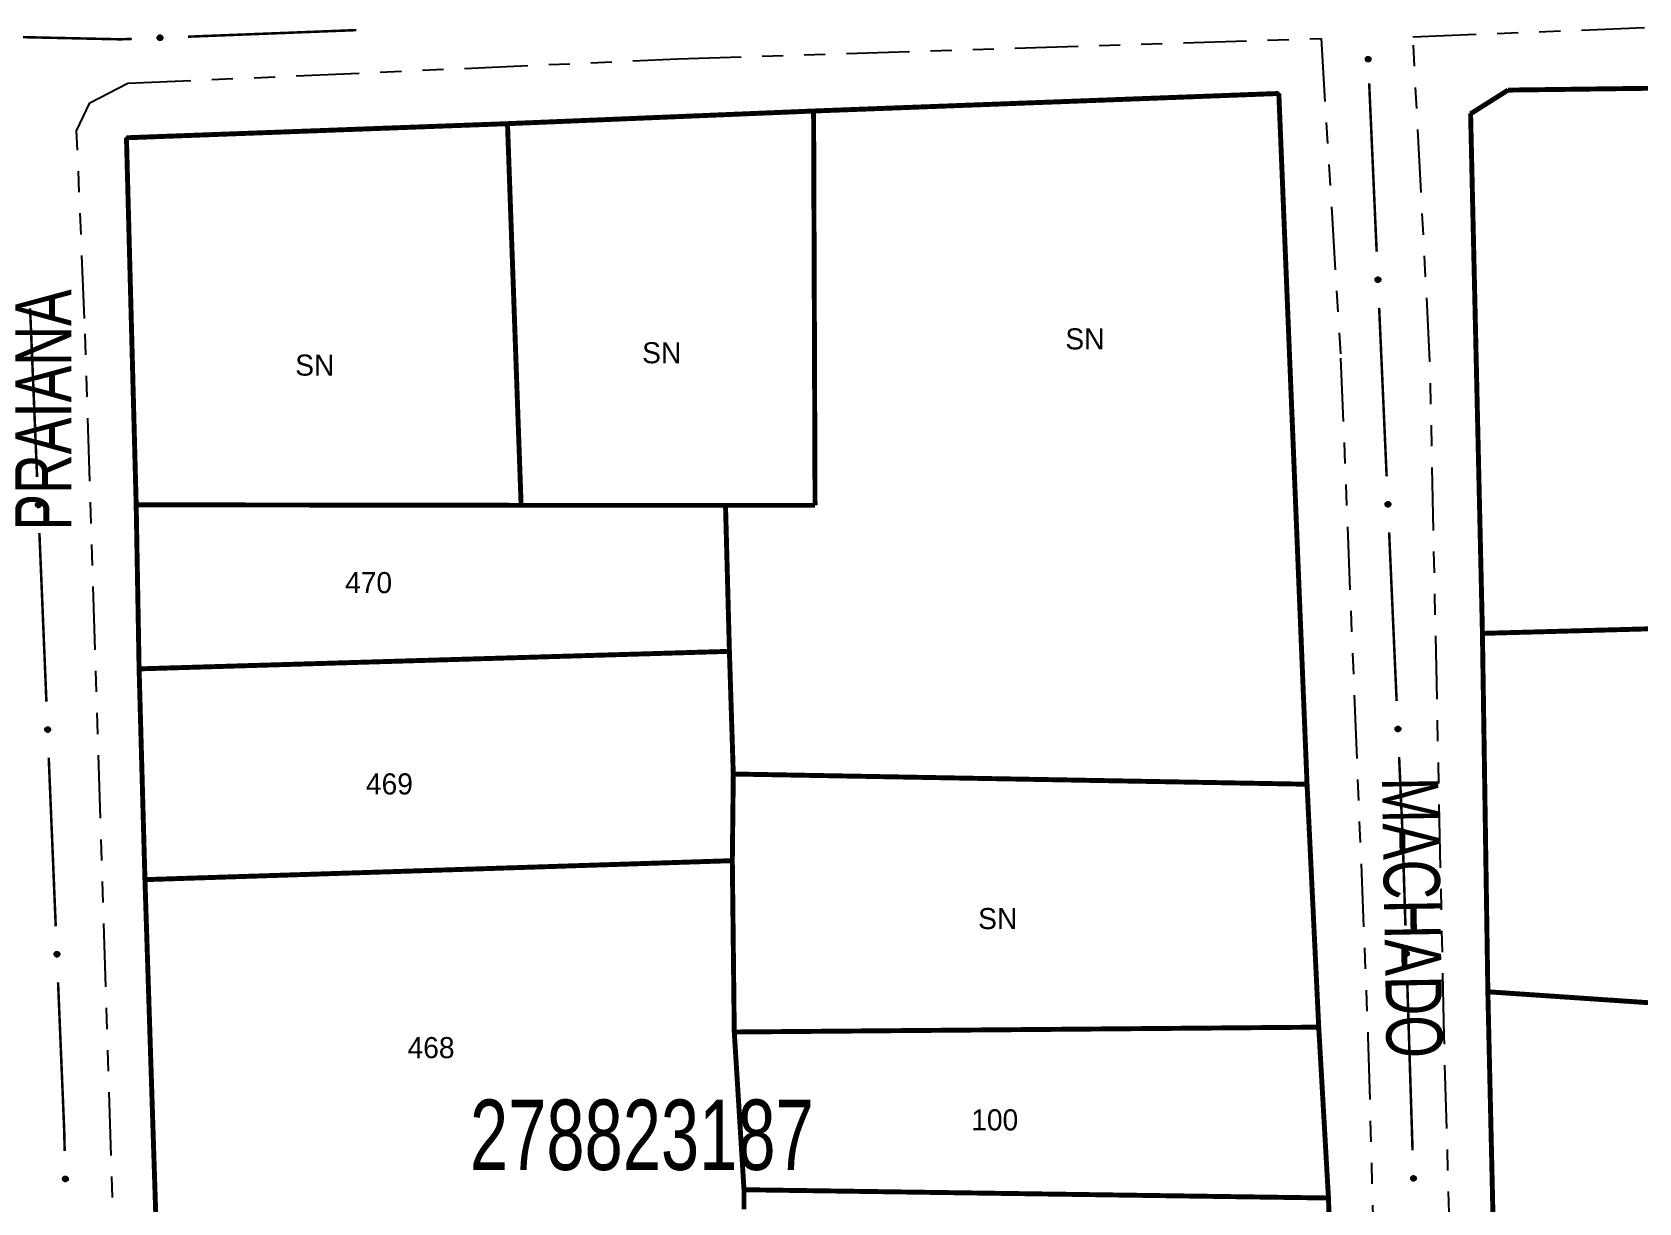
# Model space of a CAD drawing. Extents: x 205807 to 207855, y 4874692 to 4876446.
# Drawn here: x 206263 to 206377.4, y 4875492.3 to 4875575.6 of the extents above; entities that cross this region are included whole.
import ezdxf
from ezdxf.enums import TextEntityAlignment as Align

# ---------------------------------------------------------------- set-up
doc = ezdxf.new("R2010")
doc.units = 0
doc.header["$LTSCALE"] = 1.5
doc.header["$MEASUREMENT"] = 0
doc.linetypes.add('TRACO_25', pattern=[8, 3, -1, 1, -1, 1, -1])
for name, color, linetype in [('CD_MALHA_LOTES', 7, 'CONTINUOUS'), ('CD_TXT_QUADRA', 7, 'CONTINUOUS'), ('RU-QUADRA', 210, 'CONTINUOUS'), ('SV-EIXO-RUA-N-PAV', 6, 'CONTINUOUS'), ('SV-RUA-NAO-PAV', 7, 'CONTINUOUS'), ('SV-TXT-RUA-N-PAV', 7, 'CONTINUOUS'), ('Th_NmrPort', 1, 'CONTINUOUS')]:
    doc.layers.add(name, color=color, linetype=linetype)
doc.styles.add('ARIAL', font='ARIAL.SHX')

msp = doc.modelspace()

# ---------------------------------------------------------------- linework, layer by layer
at = {"layer": 'CD_MALHA_LOTES', "linetype": 'Continuous', "const_width": 0.35, "flags": 128}
for points in [[(206389.804643, 4875571.740381), (206368.054509, 4875571.459734)], [(206318.622088, 4875569.972205), (206351.737638, 4875571.219234)], [(206351.737638, 4875571.219234), (206353.74674, 4875522.065505)], [(206368.054509, 4875571.459734), (206365.388364, 4875569.775853)], [(206296.833719, 4875569.071573), (206318.622088, 4875569.972205)], [(206318.726007, 4875541.914051), (206318.622088, 4875569.972205)], [(206365.388364, 4875569.775853), (206366.230304, 4875532.800625)], [(206269.710836, 4875568.067022), (206296.833719, 4875569.071573)], [(206297.80363, 4875541.914051), (206296.833719, 4875569.071573)], [(206270.40363, 4875541.948691), (206269.710836, 4875568.067022)], [(206270.611468, 4875530.275113), (206270.40363, 4875541.948691)], [(206270.40363, 4875541.948691), (206297.80363, 4875541.914051)], [(206312.352303, 4875541.914051), (206297.80363, 4875541.914051)], [(206312.352303, 4875541.914051), (206318.726007, 4875541.914051)], [(206312.629421, 4875531.522142), (206312.352303, 4875541.914051)], [(206366.230304, 4875532.800625), (206390.489093, 4875533.462595)], [(206366.230304, 4875532.800625), (206366.616194, 4875507.296839)], [(206270.611468, 4875530.275113), (206312.629421, 4875531.522142)], [(206312.906538, 4875522.792939), (206312.629421, 4875531.522142)], [(206271.027145, 4875515.276124), (206270.611468, 4875530.275113)], [(206312.837259, 4875516.627072), (206312.906538, 4875522.792939)], [(206312.906538, 4875522.792939), (206353.74674, 4875522.065505)], [(206353.74674, 4875522.065505), (206354.578093, 4875504.780296)], [(206271.027145, 4875515.276124), (206312.837259, 4875516.627072)], [(206312.975817, 4875504.433899), (206312.837259, 4875516.627072)], [(206271.858498, 4875489.53883), (206271.027145, 4875515.276124)], [(206366.616194, 4875507.296839), (206367.633539, 4875462.744145)], [(206366.616194, 4875507.296839), (206413.155808, 4875504.1292)], [(206312.975817, 4875504.433899), (206354.578093, 4875504.780296)], [(206313.668611, 4875493.210638), (206312.975817, 4875504.433899)], [(206354.578093, 4875504.780296), (206355.270887, 4875492.621763)], [(206313.668611, 4875491.82505), (206313.668611, 4875493.210638)], [(206313.668611, 4875493.210638), (206355.270887, 4875492.621763)], [(206355.270887, 4875492.621763), (206355.617284, 4875482.229854)]]:
    msp.add_lwpolyline(points, dxfattribs=at)
at = {"layer": 'RU-QUADRA', "linetype": 'Continuous', "const_width": 0.18, "flags": 128}
msp.add_lwpolyline([(206387.155753, 4875425.770059), (206377.001885, 4875421.359793), (206368.489046, 4875417.770042), (206367.633539, 4875462.744145), (206366.616194, 4875507.296839), (206366.230304, 4875532.800625), (206365.388364, 4875569.775853), (206368.054509, 4875571.459734), (206389.804643, 4875571.740381)], dxfattribs=at)
msp.add_lwpolyline([(206351.737638, 4875571.219234), (206318.622088, 4875569.972205), (206296.833719, 4875569.071573), (206269.710836, 4875568.067022), (206270.40363, 4875541.948691), (206270.611468, 4875530.275113), (206271.027145, 4875515.276124), (206271.858498, 4875489.53883), (206272.412733, 4875470.521636), (206273.105527, 4875450.67309), (206273.729041, 4875425.386111), (206267.840293, 4875375.920625), (206336.565451, 4875405.260448), (206347.511595, 4875410.110005), (206358.180622, 4875414.405328), (206355.894402, 4875471.941864), (206355.617284, 4875482.229854), (206355.270887, 4875492.621763), (206354.578093, 4875504.780296), (206353.74674, 4875522.065505)], close=True, dxfattribs=at)
at = {"layer": 'SV-EIXO-RUA-N-PAV', "const_width": 0.18}
for points in [[(206269.296207, 4875575.073533), (206258.096168, 4875575.322426)], [(206270.092797, 4875575.104615), (206269.296207, 4875575.073533)], [(206286.08063, 4875575.728479), (206274.089755, 4875575.260581)], [(206358.168496, 4875571.951083), (206358.701303, 4875559.962917)], [(206262.851349, 4875555.925269), (206263.34919, 4875543.935601)], [(206358.878906, 4875555.966862), (206359.411713, 4875543.978696)], [(206263.515137, 4875539.939044), (206264.012978, 4875527.949376)], [(206359.589315, 4875539.982641), (206360.122123, 4875527.994475)], [(206264.178925, 4875523.952819), (206264.676766, 4875511.963151)], [(206360.299725, 4875523.99842), (206360.521728, 4875519.003351)], [(206360.521728, 4875519.003351), (206360.551173, 4875518.340847)], [(206360.551173, 4875518.340847), (206360.751184, 4875512.007162)], [(206264.842713, 4875507.966595), (206265.25758, 4875497.975204)], [(206360.877437, 4875508.009155), (206361.256195, 4875496.015134)], [(206265.25758, 4875497.975204), (206265.279696, 4875497.442588)], [(206265.279696, 4875497.442588), (206265.313332, 4875495.976049)]]:
    msp.add_lwpolyline(points, dxfattribs=at)
at = {"layer": 'SV-EIXO-RUA-N-PAV'}
for points in [[(206272.23914, 4875575.078203), (206272.206443, 4875575.041831), (206272.170904, 4875575.017256), (206272.135364, 4875575.005292), (206272.101201, 4875575.002908), (206272.065976, 4875575.004405), (206272.030794, 4875575.013751), (206271.994045, 4875575.032772), (206271.957328, 4875575.065315), (206271.934547, 4875575.103376), (206271.920952, 4875575.137592), (206271.916415, 4875575.173072), (206271.918443, 4875575.207267), (206271.929359, 4875575.24349), (206271.949, 4875575.280544), (206271.982616, 4875575.316673), (206272.017623, 4875575.340526), (206272.052303, 4875575.351196), (206272.088001, 4875575.355531), (206272.123945, 4875575.353571), (206272.158427, 4875575.344199), (206272.195699, 4875575.324357), (206272.230918, 4875575.290704), (206272.255107, 4875575.256061), (206272.266261, 4875575.22154), (206272.269738, 4875575.186299), (206272.268666, 4875575.15095), (206272.260744, 4875575.115194), (206272.23914, 4875575.078203)], [(206358.196147, 4875573.808196), (206358.232696, 4875573.775697), (206358.257462, 4875573.740291), (206358.269619, 4875573.704816), (206358.272188, 4875573.670667), (206358.270881, 4875573.635434), (206358.261726, 4875573.600203), (206358.242904, 4875573.56335), (206358.21056, 4875573.526458), (206358.172623, 4875573.503471), (206358.138482, 4875573.489691), (206358.103027, 4875573.484963), (206358.068821, 4875573.486806), (206358.032539, 4875573.497525), (206357.995379, 4875573.516964), (206357.95907, 4875573.550385), (206357.935028, 4875573.585262), (206357.92417, 4875573.619884), (206357.919641, 4875573.655558), (206357.921407, 4875573.691512), (206357.930592, 4875573.726044), (206357.950232, 4875573.763423), (206357.983693, 4875573.798824), (206358.018205, 4875573.8232), (206358.052665, 4875573.834541), (206358.087887, 4875573.838209), (206358.123241, 4875573.837328), (206358.15904, 4875573.829599), (206358.196147, 4875573.808196)], [(206358.893697, 4875558.113316), (206358.930246, 4875558.080817), (206358.955012, 4875558.045411), (206358.967169, 4875558.009936), (206358.969738, 4875557.975787), (206358.968431, 4875557.940554), (206358.959277, 4875557.905323), (206358.940454, 4875557.86847), (206358.90811, 4875557.831578), (206358.870174, 4875557.808591), (206358.836032, 4875557.794811), (206358.800577, 4875557.790083), (206358.766371, 4875557.791926), (206358.730089, 4875557.802645), (206358.69293, 4875557.822084), (206358.65662, 4875557.855505), (206358.632578, 4875557.890382), (206358.62172, 4875557.925004), (206358.617191, 4875557.960678), (206358.618957, 4875557.996632), (206358.628143, 4875558.031164), (206358.647782, 4875558.068543), (206358.681243, 4875558.103944), (206358.715755, 4875558.12832), (206358.750216, 4875558.139661), (206358.785437, 4875558.143329), (206358.820791, 4875558.142448), (206358.85659, 4875558.134719), (206358.893697, 4875558.113316)], [(206263.536188, 4875542.085446), (206263.572642, 4875542.05284), (206263.597305, 4875542.017363), (206263.609359, 4875541.981853), (206263.611828, 4875541.947696), (206263.610419, 4875541.912467), (206263.601161, 4875541.877262), (206263.582231, 4875541.840465), (206263.54978, 4875541.803667), (206263.511776, 4875541.780791), (206263.477595, 4875541.767111), (206263.442126, 4875541.762486), (206263.407926, 4875541.764429), (206263.371676, 4875541.775254), (206263.334573, 4875541.794802), (206263.298361, 4875541.828328), (206263.27442, 4875541.863275), (206263.263663, 4875541.897929), (206263.259239, 4875541.933616), (206263.261109, 4875541.969564), (206263.270396, 4875542.004069), (206263.290144, 4875542.041391), (206263.323708, 4875542.076694), (206263.358291, 4875542.100969), (206263.392784, 4875542.11221), (206263.428017, 4875542.115775), (206263.463368, 4875542.11479), (206263.499144, 4875542.106958), (206263.536188, 4875542.085446)], [(206359.604107, 4875542.129095), (206359.640656, 4875542.096596), (206359.665422, 4875542.06119), (206359.677579, 4875542.025715), (206359.680148, 4875541.991566), (206359.678841, 4875541.956333), (206359.669686, 4875541.921102), (206359.650864, 4875541.88425), (206359.61852, 4875541.847357), (206359.580583, 4875541.82437), (206359.546442, 4875541.81059), (206359.510987, 4875541.805862), (206359.476781, 4875541.807705), (206359.440499, 4875541.818424), (206359.40334, 4875541.837864), (206359.36703, 4875541.871284), (206359.342988, 4875541.906161), (206359.33213, 4875541.940783), (206359.327601, 4875541.976457), (206359.329367, 4875542.012411), (206359.338552, 4875542.046943), (206359.358192, 4875542.084322), (206359.391653, 4875542.119723), (206359.426165, 4875542.144099), (206359.460625, 4875542.15544), (206359.495847, 4875542.159108), (206359.531201, 4875542.158227), (206359.567, 4875542.150498), (206359.604107, 4875542.129095)], [(206264.199976, 4875526.099221), (206264.23643, 4875526.066616), (206264.261093, 4875526.031138), (206264.273147, 4875525.995628), (206264.275616, 4875525.961471), (206264.274206, 4875525.926242), (206264.264949, 4875525.891038), (206264.246019, 4875525.854241), (206264.213568, 4875525.817443), (206264.175564, 4875525.794566), (206264.141382, 4875525.780886), (206264.105914, 4875525.776261), (206264.071714, 4875525.778204), (206264.035463, 4875525.789029), (206263.998361, 4875525.808577), (206263.962148, 4875525.842103), (206263.938208, 4875525.87705), (206263.927451, 4875525.911704), (206263.923027, 4875525.947391), (206263.924897, 4875525.983339), (206263.934183, 4875526.017844), (206263.953932, 4875526.055166), (206263.987496, 4875526.090469), (206264.022079, 4875526.114744), (206264.056572, 4875526.125985), (206264.091805, 4875526.12955), (206264.127156, 4875526.128566), (206264.162932, 4875526.120733), (206264.199976, 4875526.099221)], [(206360.314516, 4875526.144874), (206360.351066, 4875526.112375), (206360.375832, 4875526.07697), (206360.387989, 4875526.041494), (206360.390558, 4875526.007345), (206360.389251, 4875525.972112), (206360.380096, 4875525.936881), (206360.361274, 4875525.900029), (206360.32893, 4875525.863136), (206360.290993, 4875525.840149), (206360.256851, 4875525.82637), (206360.221396, 4875525.821641), (206360.187191, 4875525.823484), (206360.150909, 4875525.834203), (206360.113749, 4875525.853643), (206360.07744, 4875525.887063), (206360.053397, 4875525.92194), (206360.042539, 4875525.956562), (206360.038011, 4875525.992237), (206360.039776, 4875526.02819), (206360.048962, 4875526.062722), (206360.068602, 4875526.100101), (206360.102063, 4875526.135502), (206360.136575, 4875526.159878), (206360.171035, 4875526.171219), (206360.206257, 4875526.174887), (206360.241611, 4875526.174006), (206360.27741, 4875526.166278), (206360.314516, 4875526.144874)], [(206264.863764, 4875510.112996), (206264.900218, 4875510.080391), (206264.924881, 4875510.044913), (206264.936935, 4875510.009403), (206264.939404, 4875509.975246), (206264.937994, 4875509.940017), (206264.928737, 4875509.904813), (206264.909807, 4875509.868016), (206264.877356, 4875509.831218), (206264.839352, 4875509.808341), (206264.80517, 4875509.794662), (206264.769702, 4875509.790036), (206264.735502, 4875509.791979), (206264.699251, 4875509.802804), (206264.662148, 4875509.822352), (206264.625936, 4875509.855878), (206264.601996, 4875509.890825), (206264.591239, 4875509.925479), (206264.586815, 4875509.961166), (206264.588685, 4875509.997115), (206264.597971, 4875510.03162), (206264.61772, 4875510.068941), (206264.651284, 4875510.104244), (206264.685867, 4875510.128519), (206264.72036, 4875510.13976), (206264.755593, 4875510.143325), (206264.790944, 4875510.142341), (206264.82672, 4875510.134508), (206264.863764, 4875510.112996)], [(206360.919801, 4875510.155242), (206360.95593, 4875510.122276), (206360.980239, 4875510.086556), (206360.99194, 4875510.050927), (206360.994069, 4875510.016747), (206360.99231, 4875509.981534), (206360.982703, 4875509.946423), (206360.963409, 4875509.909816), (206360.930594, 4875509.873342), (206360.892365, 4875509.850845), (206360.858049, 4875509.837505), (206360.822536, 4875509.833232), (206360.788357, 4875509.835514), (206360.752216, 4875509.846699), (206360.715309, 4875509.866614), (206360.679432, 4875509.900498), (206360.65584, 4875509.935681), (206360.645427, 4875509.97044), (206360.641358, 4875510.006169), (206360.643585, 4875510.042097), (206360.653213, 4875510.076509), (206360.673332, 4875510.113632), (206360.707245, 4875510.1486), (206360.742067, 4875510.172531), (206360.77667, 4875510.183429), (206360.811936, 4875510.186643), (206360.847276, 4875510.185308), (206360.882972, 4875510.177121), (206360.919801, 4875510.155242)], [(206265.465948, 4875494.122741), (206265.501791, 4875494.089465), (206265.525791, 4875494.053535), (206265.537183, 4875494.017807), (206265.539018, 4875493.98361), (206265.536954, 4875493.948414), (206265.527045, 4875493.913387), (206265.507435, 4875493.876948), (206265.474306, 4875493.840759), (206265.435885, 4875493.818592), (206265.401455, 4875493.805549), (206265.365906, 4875493.801583), (206265.331748, 4875493.80416), (206265.295705, 4875493.815657), (206265.258971, 4875493.83589), (206265.223388, 4875493.870083), (206265.2001, 4875493.905468), (206265.189989, 4875493.940316), (206265.186228, 4875493.976079), (206265.188765, 4875494.011987), (206265.198691, 4875494.046313), (206265.219129, 4875494.083262), (206265.253343, 4875494.117935), (206265.28837, 4875494.141565), (206265.323066, 4875494.152163), (206265.358359, 4875494.155073), (206265.393686, 4875494.153433), (206265.42931, 4875494.144937), (206265.465948, 4875494.122741)], [(206361.424813, 4875494.163214), (206361.460941, 4875494.130248), (206361.485251, 4875494.094527), (206361.496951, 4875494.058899), (206361.499081, 4875494.024719), (206361.497321, 4875493.989506), (206361.487715, 4875493.954395), (206361.468421, 4875493.917788), (206361.435606, 4875493.881314), (206361.397377, 4875493.858816), (206361.363061, 4875493.845477), (206361.327548, 4875493.841204), (206361.293369, 4875493.843486), (206361.257228, 4875493.854671), (206361.220321, 4875493.874586), (206361.184443, 4875493.90847), (206361.160851, 4875493.943653), (206361.150439, 4875493.978412), (206361.146369, 4875494.014141), (206361.148596, 4875494.050069), (206361.158225, 4875494.08448), (206361.178343, 4875494.121604), (206361.212256, 4875494.156572), (206361.247078, 4875494.180503), (206361.281682, 4875494.1914), (206361.316948, 4875494.194615), (206361.352287, 4875494.19328), (206361.387984, 4875494.185092), (206361.424813, 4875494.163214)]]:
    msp.add_lwpolyline(points, close=True, dxfattribs=at)
for points in [[(206272.266261, 4875575.22154), (206271.916415, 4875575.173072)], [(206272.255107, 4875575.256061), (206271.918443, 4875575.207267)], [(206272.265387, 4875575.204249), (206271.920339, 4875575.158012)], [(206272.257186, 4875575.239434), (206271.920425, 4875575.190788)], [(206272.269738, 4875575.186299), (206271.920952, 4875575.137592)], [(206272.240805, 4875575.274299), (206271.928586, 4875575.226611)], [(206272.230918, 4875575.290704), (206271.929359, 4875575.24349)], [(206272.26546, 4875575.167382), (206271.93279, 4875575.118896)], [(206272.268666, 4875575.15095), (206271.934547, 4875575.103376)], [(206272.209531, 4875575.305852), (206271.942201, 4875575.262647)], [(206272.195699, 4875575.324357), (206271.949, 4875575.280544)], [(206272.259973, 4875575.133029), (206271.950535, 4875575.084084)], [(206272.260744, 4875575.115194), (206271.957328, 4875575.065315)], [(206272.171653, 4875575.331685), (206271.973542, 4875575.299375)], [(206272.158427, 4875575.344199), (206271.982616, 4875575.316673)], [(206272.136874, 4875575.348081), (206272.006512, 4875575.329338)], [(206272.123945, 4875575.353571), (206272.017623, 4875575.340526)], [(206272.249032, 4875575.098463), (206271.979135, 4875575.051061)], [(206272.23914, 4875575.078203), (206271.994045, 4875575.032772)], [(206272.220525, 4875575.059115), (206272.019793, 4875575.023971)], [(206272.206443, 4875575.041831), (206272.030794, 4875575.013751)], [(206272.186245, 4875575.027735), (206272.057192, 4875575.010409)], [(206272.170904, 4875575.017256), (206272.065976, 4875575.004405)], [(206357.921407, 4875573.691512), (206357.935028, 4875573.585262)], [(206357.926827, 4875573.704471), (206357.946275, 4875573.574212)], [(206357.930592, 4875573.726044), (206357.95907, 4875573.550385)], [(206357.943034, 4875573.739338), (206357.976416, 4875573.541404)], [(206357.950232, 4875573.763423), (206357.995379, 4875573.516964)], [(206357.968661, 4875573.777355), (206358.013313, 4875573.510263)], [(206357.983693, 4875573.798824), (206358.032539, 4875573.497525)], [(206358.000045, 4875573.808799), (206358.049422, 4875573.496844)], [(206358.018205, 4875573.8232), (206358.068821, 4875573.486806)], [(206358.034821, 4875573.825369), (206358.085289, 4875573.488877)], [(206358.052665, 4875573.834541), (206358.103027, 4875573.484963)], [(206358.069961, 4875573.83376), (206358.118066, 4875573.488968)], [(206358.087887, 4875573.838209), (206358.138482, 4875573.489691)], [(206358.106827, 4875573.834033), (206358.157113, 4875573.50163)], [(206358.123241, 4875573.837328), (206358.172623, 4875573.503471)], [(206358.141209, 4875573.828732), (206358.191829, 4875573.519563)], [(206358.15904, 4875573.829599), (206358.21056, 4875573.526458)], [(206358.175834, 4875573.817978), (206358.224696, 4875573.548342)], [(206358.196147, 4875573.808196), (206358.242904, 4875573.56335)], [(206358.215336, 4875573.789684), (206358.251566, 4875573.589146)], [(206358.232696, 4875573.775697), (206358.261726, 4875573.600203)], [(206358.246901, 4875573.755575), (206358.264925, 4875573.626618)], [(206358.257462, 4875573.740291), (206358.270881, 4875573.635434)], [(206358.618957, 4875557.996632), (206358.632578, 4875557.890382)], [(206358.624377, 4875558.009591), (206358.643825, 4875557.879332)], [(206358.628143, 4875558.031164), (206358.65662, 4875557.855505)], [(206358.640584, 4875558.044458), (206358.673967, 4875557.846524)], [(206358.647782, 4875558.068543), (206358.69293, 4875557.822084)], [(206358.666212, 4875558.082475), (206358.710863, 4875557.815383)], [(206358.681243, 4875558.103944), (206358.730089, 4875557.802645)], [(206358.697595, 4875558.113919), (206358.746972, 4875557.801964)], [(206358.715755, 4875558.12832), (206358.766371, 4875557.791926)], [(206358.732371, 4875558.130489), (206358.782839, 4875557.793997)], [(206358.750216, 4875558.139661), (206358.800577, 4875557.790083)], [(206358.767511, 4875558.13888), (206358.815616, 4875557.794088)], [(206358.785437, 4875558.143329), (206358.836032, 4875557.794811)], [(206358.804377, 4875558.139153), (206358.854663, 4875557.80675)], [(206358.820791, 4875558.142448), (206358.870174, 4875557.808591)], [(206358.838759, 4875558.133852), (206358.889379, 4875557.824683)], [(206358.85659, 4875558.134719), (206358.90811, 4875557.831578)], [(206358.873384, 4875558.123098), (206358.922246, 4875557.853462)], [(206358.893697, 4875558.113316), (206358.940454, 4875557.86847)], [(206358.912886, 4875558.094804), (206358.949116, 4875557.894266)], [(206358.930246, 4875558.080817), (206358.959277, 4875557.905323)], [(206358.944451, 4875558.060695), (206358.962475, 4875557.931738)], [(206358.955012, 4875558.045411), (206358.968431, 4875557.940554)], [(206263.261109, 4875541.969564), (206263.27442, 4875541.863275)], [(206263.266567, 4875541.982507), (206263.285635, 4875541.852192)], [(206263.270396, 4875542.004069), (206263.298361, 4875541.828328)], [(206263.282876, 4875542.017327), (206263.315681, 4875541.819297)], [(206263.290144, 4875542.041391), (206263.334573, 4875541.794802)], [(206263.308614, 4875542.055269), (206263.352487, 4875541.788048)], [(206263.323708, 4875542.076694), (206263.371676, 4875541.775254)], [(206263.340089, 4875542.086621), (206263.388556, 4875541.774523)], [(206263.358291, 4875542.100969), (206263.407926, 4875541.764429)], [(206263.374913, 4875542.10309), (206263.4244, 4875541.766452)], [(206263.392784, 4875542.11221), (206263.442126, 4875541.762486)], [(206263.410077, 4875542.111379), (206263.457177, 4875541.766447)], [(206263.428017, 4875542.115775), (206263.477595, 4875541.767111)], [(206263.446944, 4875542.111544), (206263.496261, 4875541.778995)], [(206263.463368, 4875542.11479), (206263.511776, 4875541.780791)], [(206263.481311, 4875542.106142), (206263.531028, 4875541.796827)], [(206263.499144, 4875542.106958), (206263.54978, 4875541.803667)], [(206263.515904, 4875542.095287), (206263.56398, 4875541.82551)], [(206263.536188, 4875542.085446), (206263.582231, 4875541.840465)], [(206263.555323, 4875542.066879), (206263.590969, 4875541.866236)], [(206263.572642, 4875542.05284), (206263.601161, 4875541.877262)], [(206263.586789, 4875542.032677), (206263.604437, 4875541.903669)], [(206263.597305, 4875542.017363), (206263.610419, 4875541.912467)], [(206359.329367, 4875542.012411), (206359.342988, 4875541.906161)], [(206359.334787, 4875542.02537), (206359.354235, 4875541.895111)], [(206359.338552, 4875542.046943), (206359.36703, 4875541.871284)], [(206359.350994, 4875542.060237), (206359.384376, 4875541.862304)], [(206359.358192, 4875542.084322), (206359.40334, 4875541.837864)], [(206359.376621, 4875542.098254), (206359.421273, 4875541.831163)], [(206359.391653, 4875542.119723), (206359.440499, 4875541.818424)], [(206359.408005, 4875542.129698), (206359.457382, 4875541.817743)], [(206359.426165, 4875542.144099), (206359.476781, 4875541.807705)], [(206359.442781, 4875542.146268), (206359.493249, 4875541.809776)], [(206359.460625, 4875542.15544), (206359.510987, 4875541.805862)], [(206359.477921, 4875542.15466), (206359.526026, 4875541.809867)], [(206359.495847, 4875542.159108), (206359.546442, 4875541.81059)], [(206359.514787, 4875542.154932), (206359.565073, 4875541.822529)], [(206359.531201, 4875542.158227), (206359.580583, 4875541.82437)], [(206359.549169, 4875542.149631), (206359.599789, 4875541.840462)], [(206359.567, 4875542.150498), (206359.61852, 4875541.847357)], [(206359.583794, 4875542.138877), (206359.632656, 4875541.869241)], [(206359.604107, 4875542.129095), (206359.650864, 4875541.88425)], [(206359.623296, 4875542.110583), (206359.659526, 4875541.910045)], [(206359.640656, 4875542.096596), (206359.669686, 4875541.921102)], [(206359.654861, 4875542.076474), (206359.672885, 4875541.947517)], [(206359.665422, 4875542.06119), (206359.678841, 4875541.956333)], [(206263.924897, 4875525.983339), (206263.938208, 4875525.87705)], [(206263.930355, 4875525.996282), (206263.949423, 4875525.865967)], [(206263.934183, 4875526.017844), (206263.962148, 4875525.842103)], [(206263.946663, 4875526.031102), (206263.979469, 4875525.833072)], [(206263.953932, 4875526.055166), (206263.998361, 4875525.808577)], [(206263.972402, 4875526.069044), (206264.016274, 4875525.801823)], [(206263.987496, 4875526.090469), (206264.035463, 4875525.789029)], [(206264.003877, 4875526.100397), (206264.052344, 4875525.788298)], [(206264.022079, 4875526.114744), (206264.071714, 4875525.778204)], [(206264.038701, 4875526.116865), (206264.088187, 4875525.780227)], [(206264.056572, 4875526.125985), (206264.105914, 4875525.776261)], [(206264.073865, 4875526.125154), (206264.120964, 4875525.780222)], [(206264.091805, 4875526.12955), (206264.141382, 4875525.780886)], [(206264.110732, 4875526.125319), (206264.160049, 4875525.792771)], [(206264.127156, 4875526.128566), (206264.175564, 4875525.794566)], [(206264.145099, 4875526.119917), (206264.194816, 4875525.810603)], [(206264.162932, 4875526.120733), (206264.213568, 4875525.817443)], [(206264.179692, 4875526.109063), (206264.227768, 4875525.839285)], [(206264.199976, 4875526.099221), (206264.246019, 4875525.854241)], [(206264.219111, 4875526.080654), (206264.254756, 4875525.880011)], [(206264.23643, 4875526.066616), (206264.264949, 4875525.891038)], [(206264.250577, 4875526.046452), (206264.268225, 4875525.917444)], [(206264.261093, 4875526.031138), (206264.274206, 4875525.926242)], [(206360.039776, 4875526.02819), (206360.053397, 4875525.92194)], [(206360.045197, 4875526.041149), (206360.064645, 4875525.91089)], [(206360.048962, 4875526.062722), (206360.07744, 4875525.887063)], [(206360.061404, 4875526.076016), (206360.094786, 4875525.878083)], [(206360.068602, 4875526.100101), (206360.113749, 4875525.853643)], [(206360.087031, 4875526.114033), (206360.131683, 4875525.846942)], [(206360.102063, 4875526.135502), (206360.150909, 4875525.834203)], [(206360.118415, 4875526.145477), (206360.167792, 4875525.833522)], [(206360.136575, 4875526.159878), (206360.187191, 4875525.823484)], [(206360.153191, 4875526.162047), (206360.203659, 4875525.825555)], [(206360.171035, 4875526.171219), (206360.221396, 4875525.821641)], [(206360.18833, 4875526.170439), (206360.236435, 4875525.825646)], [(206360.206257, 4875526.174887), (206360.256851, 4875525.82637)], [(206360.225197, 4875526.170711), (206360.275483, 4875525.838308)], [(206360.241611, 4875526.174006), (206360.290993, 4875525.840149)], [(206360.259579, 4875526.16541), (206360.310198, 4875525.856242)], [(206360.27741, 4875526.166278), (206360.32893, 4875525.863136)], [(206360.294204, 4875526.154656), (206360.343066, 4875525.88502)], [(206360.314516, 4875526.144874), (206360.361274, 4875525.900029)], [(206360.333706, 4875526.126363), (206360.369936, 4875525.925824)], [(206360.351066, 4875526.112375), (206360.380096, 4875525.936881)], [(206360.365271, 4875526.092253), (206360.383295, 4875525.963296)], [(206360.375832, 4875526.07697), (206360.389251, 4875525.972112)], [(206264.588685, 4875509.997115), (206264.601996, 4875509.890825)], [(206264.594143, 4875510.010057), (206264.613211, 4875509.879742)], [(206264.597971, 4875510.03162), (206264.625936, 4875509.855878)], [(206264.610451, 4875510.044877), (206264.643257, 4875509.846847)], [(206264.61772, 4875510.068941), (206264.662148, 4875509.822352)], [(206264.63619, 4875510.082819), (206264.680062, 4875509.815599)], [(206264.651284, 4875510.104244), (206264.699251, 4875509.802804)], [(206264.667665, 4875510.114172), (206264.716132, 4875509.802074)], [(206264.685867, 4875510.128519), (206264.735502, 4875509.791979)], [(206264.702489, 4875510.13064), (206264.751975, 4875509.794002)], [(206264.72036, 4875510.13976), (206264.769702, 4875509.790036)], [(206264.737653, 4875510.138929), (206264.784752, 4875509.793997)], [(206264.755593, 4875510.143325), (206264.80517, 4875509.794662)], [(206264.77452, 4875510.139094), (206264.823836, 4875509.806546)], [(206264.790944, 4875510.142341), (206264.839352, 4875509.808341)], [(206264.808887, 4875510.133693), (206264.858604, 4875509.824378)], [(206264.82672, 4875510.134508), (206264.877356, 4875509.831218)], [(206264.84348, 4875510.122838), (206264.891556, 4875509.85306)], [(206264.863764, 4875510.112996), (206264.909807, 4875509.868016)], [(206264.882899, 4875510.094429), (206264.918544, 4875509.893786)], [(206264.900218, 4875510.080391), (206264.928737, 4875509.904813)], [(206264.914365, 4875510.060227), (206264.932013, 4875509.931219)], [(206264.924881, 4875510.044913), (206264.937994, 4875509.940017)], [(206360.643585, 4875510.042097), (206360.65584, 4875509.935681)], [(206360.649171, 4875510.054985), (206360.666944, 4875509.924487)], [(206360.653213, 4875510.076509), (206360.679432, 4875509.900498)], [(206360.665824, 4875510.089641), (206360.696662, 4875509.891295)], [(206360.673332, 4875510.113632), (206360.715309, 4875509.866614)], [(206360.691938, 4875510.127326), (206360.733155, 4875509.859683)], [(206360.707245, 4875510.1486), (206360.752216, 4875509.846699)], [(206360.723723, 4875510.158365), (206360.769089, 4875509.845801)], [(206360.742067, 4875510.172531), (206360.788357, 4875509.835514)], [(206360.758709, 4875510.174487), (206360.80485, 4875509.837373)], [(206360.77667, 4875510.183429), (206360.822536, 4875509.833232)], [(206360.793954, 4875510.182426), (206360.837626, 4875509.837043)], [(206360.811936, 4875510.186643), (206360.858049, 4875509.837505)], [(206360.830821, 4875510.182225), (206360.876832, 4875509.849203)], [(206360.847276, 4875510.185308), (206360.892365, 4875509.850845)], [(206360.865132, 4875510.176482), (206360.911776, 4875509.866689)], [(206360.882972, 4875510.177121), (206360.930594, 4875509.873342)], [(206360.899616, 4875510.165284), (206360.94501, 4875509.895042)], [(206360.919801, 4875510.155242), (206360.963409, 4875509.909816)], [(206360.938751, 4875510.136486), (206360.972402, 4875509.935498)], [(206360.95593, 4875510.122276), (206360.982703, 4875509.946423)], [(206360.969875, 4875510.101973), (206360.986241, 4875509.972796)], [(206360.980239, 4875510.086556), (206360.99231, 4875509.981534)], [(206265.188765, 4875494.011987), (206265.2001, 4875493.905468)], [(206265.194463, 4875494.024826), (206265.211108, 4875493.894179)], [(206265.198691, 4875494.046313), (206265.223388, 4875493.870083)], [(206265.211415, 4875494.059336), (206265.240538, 4875493.860732)], [(206265.219129, 4875494.083262), (206265.258971, 4875493.83589)], [(206265.237853, 4875494.096795), (206265.276757, 4875493.828805)], [(206265.253343, 4875494.117935), (206265.295705, 4875493.815657)], [(206265.269905, 4875494.127557), (206265.312569, 4875493.814613)], [(206265.28837, 4875494.141565), (206265.331748, 4875493.80416)], [(206265.305029, 4875494.143376), (206265.348257, 4875493.805877)], [(206265.323066, 4875494.152163), (206265.365906, 4875493.801583)], [(206265.340341, 4875494.151011), (206265.381028, 4875493.805264)], [(206265.358359, 4875494.155073), (206265.401455, 4875493.805549)], [(206265.377204, 4875494.150491), (206265.420338, 4875493.817085)], [(206265.393686, 4875494.153433), (206265.435885, 4875493.818592)], [(206265.411465, 4875494.144453), (206265.455431, 4875493.834268)], [(206265.42931, 4875494.144937), (206265.474306, 4875493.840759)], [(206265.445851, 4875494.132958), (206265.488909, 4875493.862334)], [(206265.465948, 4875494.122741), (206265.507435, 4875493.876948)], [(206265.484735, 4875494.103822), (206265.516649, 4875493.902552)], [(206265.501791, 4875494.089465), (206265.527045, 4875493.913387)], [(206265.515561, 4875494.069042), (206265.53081, 4875493.939728)], [(206265.525791, 4875494.053535), (206265.536954, 4875493.948414)], [(206361.148596, 4875494.050069), (206361.160851, 4875493.943653)], [(206361.154183, 4875494.062957), (206361.171956, 4875493.932459)], [(206361.158225, 4875494.08448), (206361.184443, 4875493.90847)], [(206361.170836, 4875494.097613), (206361.201673, 4875493.899267)], [(206361.178343, 4875494.121604), (206361.220321, 4875493.874586)], [(206361.19695, 4875494.135298), (206361.238167, 4875493.867655)], [(206361.212256, 4875494.156572), (206361.257228, 4875493.854671)], [(206361.228735, 4875494.166336), (206361.2741, 4875493.853772)], [(206361.247078, 4875494.180503), (206361.293369, 4875493.843486)], [(206361.263721, 4875494.182459), (206361.309862, 4875493.845345)], [(206361.281682, 4875494.1914), (206361.327548, 4875493.841204)], [(206361.298965, 4875494.190398), (206361.342637, 4875493.845015)], [(206361.316948, 4875494.194615), (206361.363061, 4875493.845477)], [(206361.335832, 4875494.190197), (206361.381844, 4875493.857175)], [(206361.352287, 4875494.19328), (206361.397377, 4875493.858816)], [(206361.370144, 4875494.184454), (206361.416787, 4875493.874661)], [(206361.387984, 4875494.185092), (206361.435606, 4875493.881314)], [(206361.404627, 4875494.173256), (206361.450022, 4875493.903014)], [(206361.424813, 4875494.163214), (206361.468421, 4875493.917788)], [(206361.443762, 4875494.144458), (206361.477413, 4875493.94347)], [(206361.460941, 4875494.130248), (206361.487715, 4875493.954395)], [(206361.474887, 4875494.109945), (206361.491253, 4875493.980768)], [(206361.485251, 4875494.094527), (206361.497321, 4875493.989506)]]:
    msp.add_lwpolyline(points, dxfattribs=at)
at = {"layer": 'SV-RUA-NAO-PAV', "linetype": 'TRACO_25'}
for points in [[(206368.382615, 4875416.724201, 5.990027), (206367.120965, 4875423.766762, 5.98184), (206366.495685, 4875428.884451, 6.063711), (206365.789047, 4875435.675001, 6.129208), (206365.090963, 4875443.476695, 6.202892), (206364.779267, 4875451.792341, 6.35026), (206364.336094, 4875462.442194, 6.35026), (206364.37461, 4875473.581222, 6.399383), (206363.50279, 4875504.12513, 6.448505), (206362.497928, 4875552.182712, 5.870962), (206361.28727, 4875575.258606, 5.870962), (206389.563729, 4875576.36443, 5.878738), (206421.859212, 4875577.142146, 5.645451), (206425.497653, 4875577.087006, 5.645451), (206427.495916, 4875576.229286, 5.645451), (206429.059573, 4875574.491475, 5.645451), (206431.964744, 4875549.995677, 5.661003), (206436.887152, 4875490.079702, 5.859033)], [(206263.45265, 4875372.986195, 7.185346), (206269.212735, 4875415.985122, 7.037978), (206269.471608, 4875420.242587, 7.037978), (206269.726957, 4875425.965165, 7.037978), (206269.78671, 4875432.087688, 7.037978), (206269.381305, 4875471.664561, 7.037978), (206266.734084, 4875555.197662, 6.135355), (206266.165, 4875568.551066, 6.135355), (206267.114932, 4875570.559438, 6.135355), (206269.799693, 4875571.943621, 6.135355), (206308.961521, 4875573.679453, 6.143131), (206354.740771, 4875575.140398, 6.104249), (206356.136085, 4875552.383003, 6.104249), (206358.082534, 4875504.119953, 6.342073), (206358.924483, 4875472.867671, 6.342073), (206359.235966, 4875465.467703, 6.252015), (206359.771713, 4875457.29329, 6.194705), (206360.351923, 4875447.788744, 6.137395), (206360.944412, 4875437.854113, 6.137395), (206361.446356, 4875423.776822, 5.998214), (206361.667434, 4875414.183138, 5.998214)]]:
    msp.add_polyline3d(points, dxfattribs=at)

# ---------------------------------------------------------------- texts
at = {"layer": 'CD_TXT_QUADRA', "style": 'ARIAL', "width": 0.7}
msp.add_text('278823187', height=5, dxfattribs=at).set_placement((206294.162864, 4875494.620243))
at = {"layer": 'SV-TXT-RUA-N-PAV', "style": 'ARIAL', "width": 0.7}
for s, rotation, p in [('PRAIANA', 90, (206265.78964, 4875540.112271)), ('MACHADO', 271, (206359.070379, 4875522.536141))]:
    msp.add_text(s, height=4, rotation=rotation, dxfattribs=at).set_placement(p)
at = {"layer": 'Th_NmrPort', "color": 1}
for s, p in [('SN', (206336.54256, 4875553.758432)), ('SN', (206306.415475, 4875552.770659)), ('SN', (206281.724865, 4875551.889487)), ('470', (206285.273512, 4875536.412834)), ('469', (206286.755172, 4875522.090122)), ('SN', (206330.336078, 4875512.506033)), ('468', (206289.718491, 4875503.32243)), ('100', (206329.842191, 4875498.18332))]:
    msp.add_text(s, height=1.5, dxfattribs=at).set_placement(p, align=Align.MIDDLE_LEFT)

doc.saveas('drawing.dxf')
